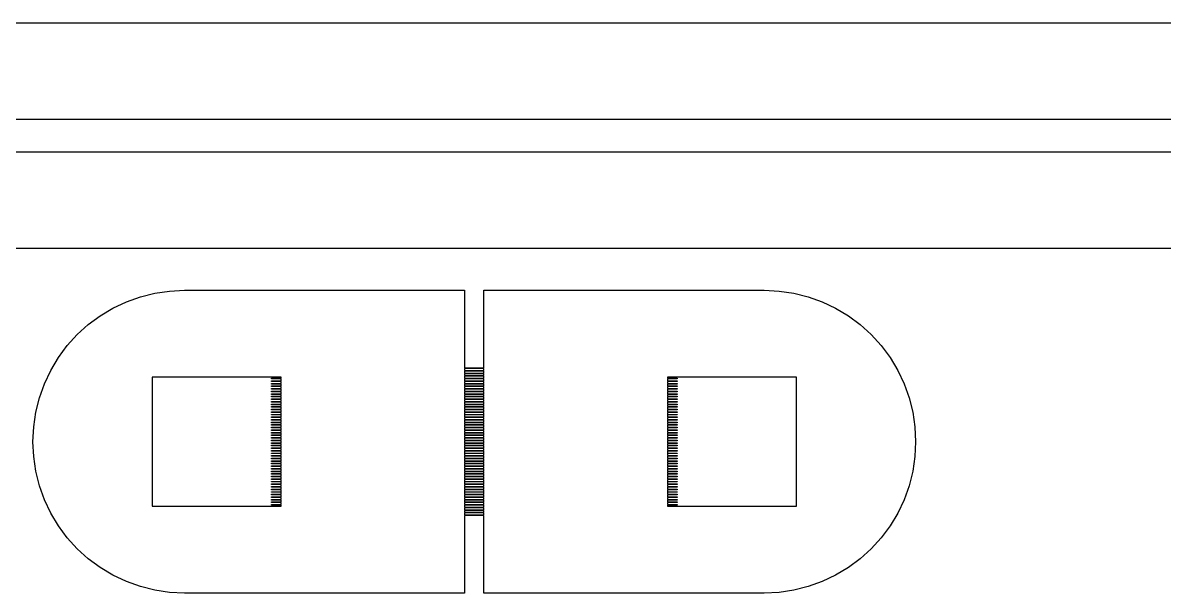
# Model space of a CAD drawing. Extents: x -16 to 132, y -40 to 113.
# Drawn here: x 57.26 to 75.37, y 66.62 to 75.67 of the extents above; entities that cross this region are included whole.
import ezdxf

# ---------------------------------------------------------------- set-up
doc = ezdxf.new("R2010")
doc.units = 0

msp = doc.modelspace()

# ---------------------------------------------------------------- linework, layer by layer
for p, q in [((-2.0452, 75.6724), (112.486, 75.6724)), ((110.952, 74.1385), (-0.51129, 74.1385)), ((0, 73.6272), (110.441, 73.6272)), ((108.907, 72.0933), (1.53389, 72.0933)), ((59.1245, 71.3251), (59.3533, 71.3824)), ((59.3533, 71.3824), (59.5865, 71.417)), ((59.5865, 71.417), (59.8221, 71.4286)), ((59.8221, 71.4286), (64.2704, 71.4286)), ((64.2704, 71.4286), (64.2704, 70.1964)), ((64.5772, 70.1964), (64.5772, 71.4286)), ((64.5772, 71.4286), (69.0255, 71.4286)), ((69.0255, 71.4286), (69.261, 71.417)), ((69.261, 71.417), (69.4943, 71.3824)), ((69.4943, 71.3824), (69.7231, 71.3251)), ((58.6893, 71.1448), (58.9025, 71.2457)), ((58.9025, 71.2457), (59.1245, 71.3251)), ((69.7231, 71.3251), (69.9451, 71.2457)), ((69.9451, 71.2457), (70.1583, 71.1448)), ((58.2976, 70.8831), (58.487, 71.0236)), ((58.487, 71.0236), (58.6893, 71.1448)), ((70.1583, 71.1448), (70.3606, 71.0236)), ((70.3606, 71.0236), (70.55, 70.8831)), ((58.1228, 70.7247), (58.2976, 70.8831)), ((70.55, 70.8831), (70.7247, 70.7247)), ((57.9645, 70.55), (58.1228, 70.7247)), ((70.7247, 70.7247), (70.8831, 70.55)), ((57.824, 70.3606), (57.9645, 70.55)), ((70.8831, 70.55), (71.0236, 70.3606)), ((57.7027, 70.1583), (57.824, 70.3606)), ((71.0236, 70.3606), (71.1448, 70.1583)), ((57.6019, 69.9451), (57.7027, 70.1583)), ((64.2704, 70.1964), (64.5772, 70.1964)), ((64.5772, 70.1861), (64.2704, 70.1861)), ((64.2704, 70.1861), (64.2704, 70.1555)), ((64.2704, 70.1555), (64.5772, 70.1555)), ((64.5772, 70.1452), (64.2704, 70.1452)), ((64.2704, 70.1452), (64.2704, 70.1145)), ((64.2704, 70.1145), (64.5772, 70.1145)), ((64.5772, 70.1043), (64.2704, 70.1043)), ((64.2704, 70.1043), (64.2704, 70.0737)), ((64.5772, 70.1555), (64.5772, 70.1861)), ((64.5772, 70.1145), (64.5772, 70.1452)), ((64.5772, 70.0737), (64.5772, 70.1043)), ((71.1448, 70.1583), (71.2457, 69.9451)), ((57.5225, 69.7231), (57.6019, 69.9451)), ((61.356, 70.0481), (59.3108, 70.0481)), ((59.3108, 70.0481), (59.3108, 68.0029)), ((61.2026, 70.0225), (61.2026, 70.0327)), ((61.2026, 70.0327), (61.356, 70.0327)), ((61.356, 70.0225), (61.2026, 70.0225)), ((61.2026, 69.9816), (61.2026, 69.9918)), ((61.2026, 69.9918), (61.356, 69.9918)), ((61.356, 69.9816), (61.2026, 69.9816)), ((61.2026, 69.9407), (61.2026, 69.9509)), ((61.2026, 69.9509), (61.356, 69.9509)), ((61.356, 69.9407), (61.2026, 69.9407)), ((61.356, 70.0327), (61.356, 70.0481)), ((61.356, 69.9918), (61.356, 70.0225)), ((61.356, 69.9509), (61.356, 69.9816)), ((61.356, 69.91), (61.356, 69.9407)), ((64.2704, 70.0737), (64.5772, 70.0737)), ((64.5772, 70.0634), (64.2704, 70.0634)), ((64.2704, 70.0634), (64.2704, 70.0327)), ((64.2704, 70.0327), (64.5772, 70.0327)), ((64.5772, 70.0225), (64.2704, 70.0225)), ((64.2704, 70.0225), (64.2704, 69.9918)), ((64.2704, 69.9918), (64.5772, 69.9918)), ((64.5772, 69.9816), (64.2704, 69.9816)), ((64.2704, 69.9816), (64.2704, 69.9509)), ((64.2704, 69.9509), (64.5772, 69.9509)), ((64.5772, 69.9407), (64.2704, 69.9407)), ((64.2704, 69.9407), (64.2704, 69.91)), ((64.5772, 70.0327), (64.5772, 70.0634)), ((64.5772, 69.9918), (64.5772, 70.0225)), ((64.5772, 69.9509), (64.5772, 69.9816)), ((64.5772, 69.91), (64.5772, 69.9407)), ((69.5368, 70.0481), (67.4916, 70.0481)), ((67.4916, 70.0481), (67.4916, 70.0327)), ((67.4916, 70.0327), (67.645, 70.0327)), ((67.645, 70.0225), (67.4916, 70.0225)), ((67.4916, 70.0225), (67.4916, 69.9918)), ((67.4916, 69.9918), (67.645, 69.9918)), ((67.645, 69.9816), (67.4916, 69.9816)), ((67.4916, 69.9816), (67.4916, 69.9509)), ((67.4916, 69.9509), (67.645, 69.9509)), ((67.645, 69.9407), (67.4916, 69.9407)), ((67.4916, 69.9407), (67.4916, 69.91)), ((67.645, 70.0327), (67.645, 70.0225)), ((67.645, 69.9918), (67.645, 69.9816)), ((67.645, 69.9509), (67.645, 69.9407)), ((69.5368, 68.0029), (69.5368, 70.0481)), ((71.2457, 69.9451), (71.3251, 69.7231)), ((61.2026, 69.8998), (61.2026, 69.91)), ((61.2026, 69.91), (61.356, 69.91)), ((61.356, 69.8998), (61.2026, 69.8998)), ((61.2026, 69.8589), (61.2026, 69.8691)), ((61.2026, 69.8691), (61.356, 69.8691)), ((61.356, 69.8589), (61.2026, 69.8589)), ((61.2026, 69.818), (61.2026, 69.8282)), ((61.2026, 69.8282), (61.356, 69.8282)), ((61.356, 69.818), (61.2026, 69.818)), ((61.2026, 69.7771), (61.2026, 69.7873)), ((61.2026, 69.7873), (61.356, 69.7873)), ((61.356, 69.7771), (61.2026, 69.7771)), ((61.2026, 69.7362), (61.2026, 69.7464)), ((61.2026, 69.7464), (61.356, 69.7464)), ((61.356, 69.8691), (61.356, 69.8998)), ((61.356, 69.8282), (61.356, 69.8589)), ((61.356, 69.7873), (61.356, 69.818)), ((61.356, 69.7464), (61.356, 69.7771)), ((64.2704, 69.91), (64.5772, 69.91)), ((64.5772, 69.8998), (64.2704, 69.8998)), ((64.2704, 69.8998), (64.2704, 69.8691)), ((64.2704, 69.8691), (64.5772, 69.8691)), ((64.5772, 69.8589), (64.2704, 69.8589)), ((64.2704, 69.8589), (64.2704, 69.8282)), ((64.2704, 69.8282), (64.5772, 69.8282)), ((64.5772, 69.818), (64.2704, 69.818)), ((64.2704, 69.818), (64.2704, 69.7873)), ((64.2704, 69.7873), (64.5772, 69.7873)), ((64.5772, 69.7771), (64.2704, 69.7771)), ((64.2704, 69.7771), (64.2704, 69.7464)), ((64.2704, 69.7464), (64.5772, 69.7464)), ((64.5772, 69.8691), (64.5772, 69.8998)), ((64.5772, 69.8282), (64.5772, 69.8589)), ((64.5772, 69.7873), (64.5772, 69.818)), ((64.5772, 69.7464), (64.5772, 69.7771)), ((67.4916, 69.91), (67.645, 69.91)), ((67.645, 69.8998), (67.4916, 69.8998)), ((67.4916, 69.8998), (67.4916, 69.8691)), ((67.4916, 69.8691), (67.645, 69.8691)), ((67.645, 69.8589), (67.4916, 69.8589)), ((67.4916, 69.8589), (67.4916, 69.8282)), ((67.4916, 69.8282), (67.645, 69.8282)), ((67.645, 69.818), (67.4916, 69.818)), ((67.4916, 69.818), (67.4916, 69.7873)), ((67.4916, 69.7873), (67.645, 69.7873)), ((67.645, 69.7771), (67.4916, 69.7771)), ((67.4916, 69.7771), (67.4916, 69.7464)), ((67.4916, 69.7464), (67.645, 69.7464)), ((67.645, 69.91), (67.645, 69.8998)), ((67.645, 69.8691), (67.645, 69.8589)), ((67.645, 69.8282), (67.645, 69.818)), ((67.645, 69.7873), (67.645, 69.7771)), ((67.645, 69.7464), (67.645, 69.7362)), ((57.4652, 69.4943), (57.5225, 69.7231)), ((61.356, 69.7362), (61.2026, 69.7362)), ((61.2026, 69.6953), (61.2026, 69.7055)), ((61.2026, 69.7055), (61.356, 69.7055)), ((61.356, 69.6953), (61.2026, 69.6953)), ((61.2026, 69.6544), (61.2026, 69.6646)), ((61.2026, 69.6646), (61.356, 69.6646)), ((61.356, 69.6544), (61.2026, 69.6544)), ((61.2026, 69.6135), (61.2026, 69.6237)), ((61.2026, 69.6237), (61.356, 69.6237)), ((61.356, 69.6135), (61.2026, 69.6135)), ((61.2026, 69.5726), (61.2026, 69.5828)), ((61.2026, 69.5828), (61.356, 69.5828)), ((61.356, 69.5726), (61.2026, 69.5726)), ((61.356, 69.7055), (61.356, 69.7362)), ((61.356, 69.6646), (61.356, 69.6953)), ((61.356, 69.6237), (61.356, 69.6544)), ((61.356, 69.5828), (61.356, 69.6135)), ((61.356, 69.5419), (61.356, 69.5726)), ((64.5772, 69.7362), (64.2704, 69.7362)), ((64.2704, 69.7362), (64.2704, 69.7055)), ((64.2704, 69.7055), (64.5772, 69.7055)), ((64.5772, 69.6953), (64.2704, 69.6953)), ((64.2704, 69.6953), (64.2704, 69.6646)), ((64.2704, 69.6646), (64.5772, 69.6646)), ((64.5772, 69.6544), (64.2704, 69.6544)), ((64.2704, 69.6544), (64.2704, 69.6237)), ((64.2704, 69.6237), (64.5772, 69.6237)), ((64.5772, 69.6135), (64.2704, 69.6135)), ((64.2704, 69.6135), (64.2704, 69.5828)), ((64.2704, 69.5828), (64.5772, 69.5828)), ((64.5772, 69.5726), (64.2704, 69.5726)), ((64.2704, 69.5726), (64.2704, 69.5419)), ((64.5772, 69.7055), (64.5772, 69.7362)), ((64.5772, 69.6646), (64.5772, 69.6953)), ((64.5772, 69.6237), (64.5772, 69.6544)), ((64.5772, 69.5828), (64.5772, 69.6135)), ((64.5772, 69.5419), (64.5772, 69.5726)), ((67.645, 69.7362), (67.4916, 69.7362)), ((67.4916, 69.7362), (67.4916, 69.7055)), ((67.4916, 69.7055), (67.645, 69.7055)), ((67.645, 69.6953), (67.4916, 69.6953)), ((67.4916, 69.6953), (67.4916, 69.6646)), ((67.4916, 69.6646), (67.645, 69.6646)), ((67.645, 69.6544), (67.4916, 69.6544)), ((67.4916, 69.6544), (67.4916, 69.6237)), ((67.4916, 69.6237), (67.645, 69.6237)), ((67.645, 69.6135), (67.4916, 69.6135)), ((67.4916, 69.6135), (67.4916, 69.5828)), ((67.4916, 69.5828), (67.645, 69.5828)), ((67.645, 69.5726), (67.4916, 69.5726)), ((67.4916, 69.5726), (67.4916, 69.5419)), ((67.645, 69.7055), (67.645, 69.6953)), ((67.645, 69.6646), (67.645, 69.6544)), ((67.645, 69.6237), (67.645, 69.6135)), ((67.645, 69.5828), (67.645, 69.5726)), ((71.3251, 69.7231), (71.3824, 69.4943)), ((57.4306, 69.261), (57.4652, 69.4943)), ((61.2026, 69.5317), (61.2026, 69.5419)), ((61.2026, 69.5419), (61.356, 69.5419)), ((61.356, 69.5317), (61.2026, 69.5317)), ((61.2026, 69.4908), (61.2026, 69.501)), ((61.2026, 69.501), (61.356, 69.501)), ((61.356, 69.4908), (61.2026, 69.4908)), ((61.2026, 69.4499), (61.2026, 69.4601)), ((61.2026, 69.4601), (61.356, 69.4601)), ((61.356, 69.4499), (61.2026, 69.4499)), ((61.2026, 69.409), (61.2026, 69.4192)), ((61.2026, 69.4192), (61.356, 69.4192)), ((61.356, 69.409), (61.2026, 69.409)), ((61.356, 69.501), (61.356, 69.5317)), ((61.356, 69.4601), (61.356, 69.4908)), ((61.356, 69.4192), (61.356, 69.4499)), ((61.356, 69.3783), (61.356, 69.409)), ((64.2704, 69.5419), (64.5772, 69.5419)), ((64.5772, 69.5317), (64.2704, 69.5317)), ((64.2704, 69.5317), (64.2704, 69.501)), ((64.2704, 69.501), (64.5772, 69.501)), ((64.5772, 69.4908), (64.2704, 69.4908)), ((64.2704, 69.4908), (64.2704, 69.4601)), ((64.2704, 69.4601), (64.5772, 69.4601)), ((64.5772, 69.4499), (64.2704, 69.4499)), ((64.2704, 69.4499), (64.2704, 69.4192)), ((64.2704, 69.4192), (64.5772, 69.4192)), ((64.5772, 69.409), (64.2704, 69.409)), ((64.2704, 69.409), (64.2704, 69.3783)), ((64.5772, 69.501), (64.5772, 69.5317)), ((64.5772, 69.4601), (64.5772, 69.4908)), ((64.5772, 69.4192), (64.5772, 69.4499)), ((64.5772, 69.3783), (64.5772, 69.409)), ((67.4916, 69.5419), (67.645, 69.5419)), ((67.645, 69.5317), (67.4916, 69.5317)), ((67.4916, 69.5317), (67.4916, 69.501)), ((67.4916, 69.501), (67.645, 69.501)), ((67.645, 69.4908), (67.4916, 69.4908)), ((67.4916, 69.4908), (67.4916, 69.4601)), ((67.4916, 69.4601), (67.645, 69.4601)), ((67.645, 69.4499), (67.4916, 69.4499)), ((67.4916, 69.4499), (67.4916, 69.4192)), ((67.4916, 69.4192), (67.645, 69.4192)), ((67.645, 69.409), (67.4916, 69.409)), ((67.4916, 69.409), (67.4916, 69.3783)), ((67.645, 69.5419), (67.645, 69.5317)), ((67.645, 69.501), (67.645, 69.4908)), ((67.645, 69.4601), (67.645, 69.4499)), ((67.645, 69.4192), (67.645, 69.409)), ((71.3824, 69.4943), (71.417, 69.261)), ((57.419, 69.0255), (57.4306, 69.261)), ((61.2026, 69.3681), (61.2026, 69.3783)), ((61.2026, 69.3783), (61.356, 69.3783)), ((61.356, 69.3681), (61.2026, 69.3681)), ((61.2026, 69.3272), (61.2026, 69.3374)), ((61.2026, 69.3374), (61.356, 69.3374)), ((61.356, 69.3272), (61.2026, 69.3272)), ((61.2026, 69.2862), (61.2026, 69.2965)), ((61.2026, 69.2965), (61.356, 69.2965)), ((61.356, 69.2862), (61.2026, 69.2862)), ((61.2026, 69.2453), (61.2026, 69.2556)), ((61.2026, 69.2556), (61.356, 69.2556)), ((61.356, 69.2453), (61.2026, 69.2453)), ((61.2026, 69.2044), (61.2026, 69.2147)), ((61.2026, 69.2147), (61.356, 69.2147)), ((61.356, 69.2044), (61.2026, 69.2044)), ((61.356, 69.3374), (61.356, 69.3681)), ((61.356, 69.2965), (61.356, 69.3272)), ((61.356, 69.2556), (61.356, 69.2862)), ((61.356, 69.2147), (61.356, 69.2453)), ((61.356, 69.1738), (61.356, 69.2044)), ((64.2704, 69.3783), (64.5772, 69.3783)), ((64.5772, 69.3681), (64.2704, 69.3681)), ((64.2704, 69.3681), (64.2704, 69.3374)), ((64.2704, 69.3374), (64.5772, 69.3374)), ((64.5772, 69.3272), (64.2704, 69.3272)), ((64.2704, 69.3272), (64.2704, 69.2965)), ((64.2704, 69.2965), (64.5772, 69.2965)), ((64.5772, 69.2862), (64.2704, 69.2862)), ((64.2704, 69.2862), (64.2704, 69.2556)), ((64.2704, 69.2556), (64.5772, 69.2556)), ((64.5772, 69.2453), (64.2704, 69.2453)), ((64.2704, 69.2453), (64.2704, 69.2147)), ((64.2704, 69.2147), (64.5772, 69.2147)), ((64.5772, 69.2044), (64.2704, 69.2044)), ((64.2704, 69.2044), (64.2704, 69.1738)), ((64.5772, 69.3374), (64.5772, 69.3681)), ((64.5772, 69.2965), (64.5772, 69.3272)), ((64.5772, 69.2556), (64.5772, 69.2862)), ((64.5772, 69.2147), (64.5772, 69.2453)), ((64.5772, 69.1738), (64.5772, 69.2044)), ((67.4916, 69.3783), (67.645, 69.3783)), ((67.645, 69.3681), (67.4916, 69.3681)), ((67.4916, 69.3681), (67.4916, 69.3374)), ((67.4916, 69.3374), (67.645, 69.3374)), ((67.645, 69.3272), (67.4916, 69.3272)), ((67.4916, 69.3272), (67.4916, 69.2965)), ((67.4916, 69.2965), (67.645, 69.2965)), ((67.645, 69.2862), (67.4916, 69.2862)), ((67.4916, 69.2862), (67.4916, 69.2556)), ((67.4916, 69.2556), (67.645, 69.2556)), ((67.645, 69.2453), (67.4916, 69.2453)), ((67.4916, 69.2453), (67.4916, 69.2147)), ((67.4916, 69.2147), (67.645, 69.2147)), ((67.645, 69.2044), (67.4916, 69.2044)), ((67.4916, 69.2044), (67.4916, 69.1738)), ((67.645, 69.3783), (67.645, 69.3681)), ((67.645, 69.3374), (67.645, 69.3272)), ((67.645, 69.2965), (67.645, 69.2862)), ((67.645, 69.2556), (67.645, 69.2453)), ((67.645, 69.2147), (67.645, 69.2044)), ((71.417, 69.261), (71.4286, 69.0255)), ((57.4306, 68.79), (57.419, 69.0255)), ((61.2026, 69.1635), (61.2026, 69.1738)), ((61.2026, 69.1738), (61.356, 69.1738)), ((61.356, 69.1635), (61.2026, 69.1635)), ((61.2026, 69.1226), (61.2026, 69.1329)), ((61.2026, 69.1329), (61.356, 69.1329)), ((61.356, 69.1226), (61.2026, 69.1226)), ((61.2026, 69.0817), (61.2026, 69.0919)), ((61.2026, 69.0919), (61.356, 69.0919)), ((61.356, 69.0817), (61.2026, 69.0817)), ((61.2026, 69.0408), (61.2026, 69.0511)), ((61.2026, 69.0511), (61.356, 69.0511)), ((61.356, 69.0408), (61.2026, 69.0408)), ((61.356, 69.1329), (61.356, 69.1635)), ((61.356, 69.0919), (61.356, 69.1226)), ((61.356, 69.0511), (61.356, 69.0817)), ((61.356, 69.0101), (61.356, 69.0408)), ((64.2704, 69.1738), (64.5772, 69.1738)), ((64.5772, 69.1635), (64.2704, 69.1635)), ((64.2704, 69.1635), (64.2704, 69.1329)), ((64.2704, 69.1329), (64.5772, 69.1329)), ((64.5772, 69.1226), (64.2704, 69.1226)), ((64.2704, 69.1226), (64.2704, 69.0919)), ((64.2704, 69.0919), (64.5772, 69.0919)), ((64.5772, 69.0817), (64.2704, 69.0817)), ((64.2704, 69.0817), (64.2704, 69.0511)), ((64.2704, 69.0511), (64.5772, 69.0511)), ((64.5772, 69.0408), (64.2704, 69.0408)), ((64.2704, 69.0408), (64.2704, 69.0101)), ((64.5772, 69.1329), (64.5772, 69.1635)), ((64.5772, 69.0919), (64.5772, 69.1226)), ((64.5772, 69.0511), (64.5772, 69.0817)), ((64.5772, 69.0101), (64.5772, 69.0408)), ((67.4916, 69.1738), (67.645, 69.1738)), ((67.645, 69.1635), (67.4916, 69.1635)), ((67.4916, 69.1635), (67.4916, 69.1329)), ((67.4916, 69.1329), (67.645, 69.1329)), ((67.645, 69.1226), (67.4916, 69.1226)), ((67.4916, 69.1226), (67.4916, 69.0919)), ((67.4916, 69.0919), (67.645, 69.0919)), ((67.645, 69.0817), (67.4916, 69.0817)), ((67.4916, 69.0817), (67.4916, 69.0511)), ((67.4916, 69.0511), (67.645, 69.0511)), ((67.645, 69.0408), (67.4916, 69.0408)), ((67.4916, 69.0408), (67.4916, 69.0101)), ((67.645, 69.1738), (67.645, 69.1635)), ((67.645, 69.1329), (67.645, 69.1226)), ((67.645, 69.0919), (67.645, 69.0817)), ((67.645, 69.0511), (67.645, 69.0408)), ((71.4286, 69.0255), (71.417, 68.79)), ((61.2026, 68.9999), (61.2026, 69.0101)), ((61.2026, 69.0101), (61.356, 69.0101)), ((61.356, 68.9999), (61.2026, 68.9999)), ((61.2026, 68.959), (61.2026, 68.9693)), ((61.2026, 68.9693), (61.356, 68.9693)), ((61.356, 68.959), (61.2026, 68.959)), ((61.2026, 68.9181), (61.2026, 68.9284)), ((61.2026, 68.9284), (61.356, 68.9284)), ((61.356, 68.9181), (61.2026, 68.9181)), ((61.2026, 68.8772), (61.2026, 68.8875)), ((61.2026, 68.8875), (61.356, 68.8875)), ((61.356, 68.8772), (61.2026, 68.8772)), ((61.2026, 68.8363), (61.2026, 68.8465)), ((61.2026, 68.8465), (61.356, 68.8465)), ((61.356, 68.8363), (61.2026, 68.8363)), ((61.356, 68.9693), (61.356, 68.9999)), ((61.356, 68.9284), (61.356, 68.959)), ((61.356, 68.8875), (61.356, 68.9181)), ((61.356, 68.8465), (61.356, 68.8772)), ((61.356, 68.8056), (61.356, 68.8363)), ((64.2704, 69.0101), (64.5772, 69.0101)), ((64.5772, 68.9999), (64.2704, 68.9999)), ((64.2704, 68.9999), (64.2704, 68.9693)), ((64.2704, 68.9693), (64.5772, 68.9693)), ((64.5772, 68.959), (64.2704, 68.959)), ((64.2704, 68.959), (64.2704, 68.9284)), ((64.2704, 68.9284), (64.5772, 68.9284)), ((64.5772, 68.9181), (64.2704, 68.9181)), ((64.2704, 68.9181), (64.2704, 68.8875)), ((64.2704, 68.8875), (64.5772, 68.8875)), ((64.5772, 68.8772), (64.2704, 68.8772)), ((64.2704, 68.8772), (64.2704, 68.8465)), ((64.2704, 68.8465), (64.5772, 68.8465)), ((64.5772, 68.8363), (64.2704, 68.8363)), ((64.2704, 68.8363), (64.2704, 68.8056)), ((64.5772, 68.9693), (64.5772, 68.9999)), ((64.5772, 68.9284), (64.5772, 68.959)), ((64.5772, 68.8875), (64.5772, 68.9181)), ((64.5772, 68.8465), (64.5772, 68.8772)), ((64.5772, 68.8056), (64.5772, 68.8363)), ((67.4916, 69.0101), (67.645, 69.0101)), ((67.645, 68.9999), (67.4916, 68.9999)), ((67.4916, 68.9999), (67.4916, 68.9693)), ((67.4916, 68.9693), (67.645, 68.9693)), ((67.645, 68.959), (67.4916, 68.959)), ((67.4916, 68.959), (67.4916, 68.9284)), ((67.4916, 68.9284), (67.645, 68.9284)), ((67.645, 68.9181), (67.4916, 68.9181)), ((67.4916, 68.9181), (67.4916, 68.8875)), ((67.4916, 68.8875), (67.645, 68.8875)), ((67.645, 68.8772), (67.4916, 68.8772)), ((67.4916, 68.8772), (67.4916, 68.8465)), ((67.4916, 68.8465), (67.645, 68.8465)), ((67.645, 68.8363), (67.4916, 68.8363)), ((67.4916, 68.8363), (67.4916, 68.8056)), ((67.645, 69.0101), (67.645, 68.9999)), ((67.645, 68.9693), (67.645, 68.959)), ((67.645, 68.9284), (67.645, 68.9181)), ((67.645, 68.8875), (67.645, 68.8772)), ((67.645, 68.8465), (67.645, 68.8363)), ((57.4652, 68.5567), (57.4306, 68.79)), ((61.2026, 68.7954), (61.2026, 68.8056)), ((61.2026, 68.8056), (61.356, 68.8056)), ((61.356, 68.7954), (61.2026, 68.7954)), ((61.2026, 68.7545), (61.2026, 68.7647)), ((61.2026, 68.7647), (61.356, 68.7647)), ((61.356, 68.7545), (61.2026, 68.7545)), ((61.2026, 68.7136), (61.2026, 68.7238)), ((61.2026, 68.7238), (61.356, 68.7238)), ((61.356, 68.7136), (61.2026, 68.7136)), ((61.2026, 68.6727), (61.2026, 68.6829)), ((61.2026, 68.6829), (61.356, 68.6829)), ((61.356, 68.6727), (61.2026, 68.6727)), ((61.356, 68.7647), (61.356, 68.7954)), ((61.356, 68.7238), (61.356, 68.7545)), ((61.356, 68.6829), (61.356, 68.7136)), ((61.356, 68.642), (61.356, 68.6727)), ((64.2704, 68.8056), (64.5772, 68.8056)), ((64.5772, 68.7954), (64.2704, 68.7954)), ((64.2704, 68.7954), (64.2704, 68.7647)), ((64.2704, 68.7647), (64.5772, 68.7647)), ((64.5772, 68.7545), (64.2704, 68.7545)), ((64.2704, 68.7545), (64.2704, 68.7238)), ((64.2704, 68.7238), (64.5772, 68.7238)), ((64.5772, 68.7136), (64.2704, 68.7136)), ((64.2704, 68.7136), (64.2704, 68.6829)), ((64.2704, 68.6829), (64.5772, 68.6829)), ((64.5772, 68.6727), (64.2704, 68.6727)), ((64.2704, 68.6727), (64.2704, 68.642)), ((64.5772, 68.7647), (64.5772, 68.7954)), ((64.5772, 68.7238), (64.5772, 68.7545)), ((64.5772, 68.6829), (64.5772, 68.7136)), ((64.5772, 68.642), (64.5772, 68.6727)), ((67.4916, 68.8056), (67.645, 68.8056)), ((67.645, 68.7954), (67.4916, 68.7954)), ((67.4916, 68.7954), (67.4916, 68.7647)), ((67.4916, 68.7647), (67.645, 68.7647)), ((67.645, 68.7545), (67.4916, 68.7545)), ((67.4916, 68.7545), (67.4916, 68.7238)), ((67.4916, 68.7238), (67.645, 68.7238)), ((67.645, 68.7136), (67.4916, 68.7136)), ((67.4916, 68.7136), (67.4916, 68.6829)), ((67.4916, 68.6829), (67.645, 68.6829)), ((67.645, 68.6727), (67.4916, 68.6727)), ((67.4916, 68.6727), (67.4916, 68.642)), ((67.645, 68.8056), (67.645, 68.7954)), ((67.645, 68.7647), (67.645, 68.7545)), ((67.645, 68.7238), (67.645, 68.7136)), ((67.645, 68.6829), (67.645, 68.6727)), ((71.417, 68.79), (71.3824, 68.5567)), ((57.5225, 68.3279), (57.4652, 68.5567)), ((61.2026, 68.6318), (61.2026, 68.642)), ((61.2026, 68.642), (61.356, 68.642)), ((61.356, 68.6318), (61.2026, 68.6318)), ((61.2026, 68.5909), (61.2026, 68.6011)), ((61.2026, 68.6011), (61.356, 68.6011)), ((61.356, 68.5909), (61.2026, 68.5909)), ((61.2026, 68.55), (61.2026, 68.5602)), ((61.2026, 68.5602), (61.356, 68.5602)), ((61.356, 68.55), (61.2026, 68.55)), ((61.2026, 68.5091), (61.2026, 68.5193)), ((61.2026, 68.5193), (61.356, 68.5193)), ((61.356, 68.5091), (61.2026, 68.5091)), ((61.2026, 68.4682), (61.2026, 68.4784)), ((61.2026, 68.4784), (61.356, 68.4784)), ((61.356, 68.6011), (61.356, 68.6318)), ((61.356, 68.5602), (61.356, 68.5909)), ((61.356, 68.5193), (61.356, 68.55)), ((61.356, 68.4784), (61.356, 68.5091)), ((64.2704, 68.642), (64.5772, 68.642)), ((64.5772, 68.6318), (64.2704, 68.6318)), ((64.2704, 68.6318), (64.2704, 68.6011)), ((64.2704, 68.6011), (64.5772, 68.6011)), ((64.5772, 68.5909), (64.2704, 68.5909)), ((64.2704, 68.5909), (64.2704, 68.5602)), ((64.2704, 68.5602), (64.5772, 68.5602)), ((64.5772, 68.55), (64.2704, 68.55)), ((64.2704, 68.55), (64.2704, 68.5193)), ((64.2704, 68.5193), (64.5772, 68.5193)), ((64.5772, 68.5091), (64.2704, 68.5091)), ((64.2704, 68.5091), (64.2704, 68.4784)), ((64.2704, 68.4784), (64.5772, 68.4784)), ((64.5772, 68.6011), (64.5772, 68.6318)), ((64.5772, 68.5602), (64.5772, 68.5909)), ((64.5772, 68.5193), (64.5772, 68.55)), ((64.5772, 68.4784), (64.5772, 68.5091)), ((67.4916, 68.642), (67.645, 68.642)), ((67.645, 68.6318), (67.4916, 68.6318)), ((67.4916, 68.6318), (67.4916, 68.6011)), ((67.4916, 68.6011), (67.645, 68.6011)), ((67.645, 68.5909), (67.4916, 68.5909)), ((67.4916, 68.5909), (67.4916, 68.5602)), ((67.4916, 68.5602), (67.645, 68.5602)), ((67.645, 68.55), (67.4916, 68.55)), ((67.4916, 68.55), (67.4916, 68.5193)), ((67.4916, 68.5193), (67.645, 68.5193)), ((67.645, 68.5091), (67.4916, 68.5091)), ((67.4916, 68.5091), (67.4916, 68.4784)), ((67.4916, 68.4784), (67.645, 68.4784)), ((67.645, 68.642), (67.645, 68.6318)), ((67.645, 68.6011), (67.645, 68.5909)), ((67.645, 68.5602), (67.645, 68.55)), ((67.645, 68.5193), (67.645, 68.5091)), ((67.645, 68.4784), (67.645, 68.4682)), ((71.3824, 68.5567), (71.3251, 68.3279)), ((57.6019, 68.1059), (57.5225, 68.3279)), ((61.356, 68.4682), (61.2026, 68.4682)), ((61.2026, 68.4273), (61.2026, 68.4375)), ((61.2026, 68.4375), (61.356, 68.4375)), ((61.356, 68.4273), (61.2026, 68.4273)), ((61.2026, 68.3864), (61.2026, 68.3966)), ((61.2026, 68.3966), (61.356, 68.3966)), ((61.356, 68.3864), (61.2026, 68.3864)), ((61.2026, 68.3455), (61.2026, 68.3557)), ((61.2026, 68.3557), (61.356, 68.3557)), ((61.356, 68.3455), (61.2026, 68.3455)), ((61.2026, 68.3046), (61.2026, 68.3148)), ((61.2026, 68.3148), (61.356, 68.3148)), ((61.356, 68.3046), (61.2026, 68.3046)), ((61.356, 68.4375), (61.356, 68.4682)), ((61.356, 68.3966), (61.356, 68.4273)), ((61.356, 68.3557), (61.356, 68.3864)), ((61.356, 68.3148), (61.356, 68.3455)), ((61.356, 68.2739), (61.356, 68.3046)), ((64.5772, 68.4682), (64.2704, 68.4682)), ((64.2704, 68.4682), (64.2704, 68.4375)), ((64.2704, 68.4375), (64.5772, 68.4375)), ((64.5772, 68.4273), (64.2704, 68.4273)), ((64.2704, 68.4273), (64.2704, 68.3966)), ((64.2704, 68.3966), (64.5772, 68.3966)), ((64.5772, 68.3864), (64.2704, 68.3864)), ((64.2704, 68.3864), (64.2704, 68.3557)), ((64.2704, 68.3557), (64.5772, 68.3557)), ((64.5772, 68.3455), (64.2704, 68.3455)), ((64.2704, 68.3455), (64.2704, 68.3148)), ((64.2704, 68.3148), (64.5772, 68.3148)), ((64.5772, 68.3046), (64.2704, 68.3046)), ((64.2704, 68.3046), (64.2704, 68.2739)), ((64.5772, 68.4375), (64.5772, 68.4682)), ((64.5772, 68.3966), (64.5772, 68.4273)), ((64.5772, 68.3557), (64.5772, 68.3864)), ((64.5772, 68.3148), (64.5772, 68.3455)), ((64.5772, 68.2739), (64.5772, 68.3046)), ((67.645, 68.4682), (67.4916, 68.4682)), ((67.4916, 68.4682), (67.4916, 68.4375)), ((67.4916, 68.4375), (67.645, 68.4375)), ((67.645, 68.4273), (67.4916, 68.4273)), ((67.4916, 68.4273), (67.4916, 68.3966)), ((67.4916, 68.3966), (67.645, 68.3966)), ((67.645, 68.3864), (67.4916, 68.3864)), ((67.4916, 68.3864), (67.4916, 68.3557)), ((67.4916, 68.3557), (67.645, 68.3557)), ((67.645, 68.3455), (67.4916, 68.3455)), ((67.4916, 68.3455), (67.4916, 68.3148)), ((67.4916, 68.3148), (67.645, 68.3148)), ((67.645, 68.3046), (67.4916, 68.3046)), ((67.4916, 68.3046), (67.4916, 68.2739)), ((67.645, 68.4375), (67.645, 68.4273)), ((67.645, 68.3966), (67.645, 68.3864)), ((67.645, 68.3557), (67.645, 68.3455)), ((67.645, 68.3148), (67.645, 68.3046)), ((71.3251, 68.3279), (71.2457, 68.1059)), ((61.2026, 68.2637), (61.2026, 68.2739)), ((61.2026, 68.2739), (61.356, 68.2739)), ((61.356, 68.2637), (61.2026, 68.2637)), ((61.2026, 68.2228), (61.2026, 68.233)), ((61.2026, 68.233), (61.356, 68.233)), ((61.356, 68.2228), (61.2026, 68.2228)), ((61.2026, 68.1819), (61.2026, 68.1921)), ((61.2026, 68.1921), (61.356, 68.1921)), ((61.356, 68.1819), (61.2026, 68.1819)), ((61.2026, 68.141), (61.2026, 68.1512)), ((61.2026, 68.1512), (61.356, 68.1512)), ((61.356, 68.141), (61.2026, 68.141)), ((61.356, 68.233), (61.356, 68.2637)), ((61.356, 68.1921), (61.356, 68.2228)), ((61.356, 68.1512), (61.356, 68.1819)), ((61.356, 68.1103), (61.356, 68.141)), ((64.2704, 68.2739), (64.5772, 68.2739)), ((64.5772, 68.2637), (64.2704, 68.2637)), ((64.2704, 68.2637), (64.2704, 68.233)), ((64.2704, 68.233), (64.5772, 68.233)), ((64.5772, 68.2228), (64.2704, 68.2228)), ((64.2704, 68.2228), (64.2704, 68.1921)), ((64.2704, 68.1921), (64.5772, 68.1921)), ((64.5772, 68.1819), (64.2704, 68.1819)), ((64.2704, 68.1819), (64.2704, 68.1512)), ((64.2704, 68.1512), (64.5772, 68.1512)), ((64.5772, 68.141), (64.2704, 68.141)), ((64.2704, 68.141), (64.2704, 68.1103)), ((64.5772, 68.233), (64.5772, 68.2637)), ((64.5772, 68.1921), (64.5772, 68.2228)), ((64.5772, 68.1512), (64.5772, 68.1819)), ((64.5772, 68.1103), (64.5772, 68.141)), ((67.4916, 68.2739), (67.645, 68.2739)), ((67.645, 68.2637), (67.4916, 68.2637)), ((67.4916, 68.2637), (67.4916, 68.233)), ((67.4916, 68.233), (67.645, 68.233)), ((67.645, 68.2228), (67.4916, 68.2228)), ((67.4916, 68.2228), (67.4916, 68.1921)), ((67.4916, 68.1921), (67.645, 68.1921)), ((67.645, 68.1819), (67.4916, 68.1819)), ((67.4916, 68.1819), (67.4916, 68.1512)), ((67.4916, 68.1512), (67.645, 68.1512)), ((67.645, 68.141), (67.4916, 68.141)), ((67.4916, 68.141), (67.4916, 68.1103)), ((67.645, 68.2739), (67.645, 68.2637)), ((67.645, 68.233), (67.645, 68.2228)), ((67.645, 68.1921), (67.645, 68.1819)), ((67.645, 68.1512), (67.645, 68.141)), ((57.7027, 67.8927), (57.6019, 68.1059)), ((59.3108, 68.0029), (61.356, 68.0029)), ((61.2026, 68.1), (61.2026, 68.1103)), ((61.2026, 68.1103), (61.356, 68.1103)), ((61.356, 68.1), (61.2026, 68.1)), ((61.2026, 68.0591), (61.2026, 68.0694)), ((61.2026, 68.0694), (61.356, 68.0694)), ((61.356, 68.0591), (61.2026, 68.0591)), ((61.2026, 68.0182), (61.2026, 68.0285)), ((61.2026, 68.0285), (61.356, 68.0285)), ((61.356, 68.0182), (61.2026, 68.0182)), ((61.356, 68.0694), (61.356, 68.1)), ((61.356, 68.0285), (61.356, 68.0591)), ((61.356, 68.0029), (61.356, 68.0182)), ((64.2704, 68.1103), (64.5772, 68.1103)), ((64.5772, 68.1), (64.2704, 68.1)), ((64.2704, 68.1), (64.2704, 68.0694)), ((64.2704, 68.0694), (64.5772, 68.0694)), ((64.5772, 68.0591), (64.2704, 68.0591)), ((64.2704, 68.0591), (64.2704, 68.0285)), ((64.2704, 68.0285), (64.5772, 68.0285)), ((64.5772, 68.0182), (64.2704, 68.0182)), ((64.2704, 68.0182), (64.2704, 67.9875)), ((64.2704, 67.9875), (64.5772, 67.9875)), ((64.5772, 67.9773), (64.2704, 67.9773)), ((64.2704, 67.9773), (64.2704, 67.9467)), ((64.2704, 67.9467), (64.5772, 67.9467)), ((64.5772, 67.9364), (64.2704, 67.9364)), ((64.2704, 67.9364), (64.2704, 67.9058)), ((64.5772, 68.0694), (64.5772, 68.1)), ((64.5772, 68.0285), (64.5772, 68.0591)), ((64.5772, 67.9875), (64.5772, 68.0182)), ((64.5772, 67.9467), (64.5772, 67.9773)), ((64.5772, 67.9058), (64.5772, 67.9364)), ((67.4916, 68.1103), (67.645, 68.1103)), ((67.645, 68.1), (67.4916, 68.1)), ((67.4916, 68.1), (67.4916, 68.0694)), ((67.4916, 68.0694), (67.645, 68.0694)), ((67.645, 68.0591), (67.4916, 68.0591)), ((67.4916, 68.0591), (67.4916, 68.0285)), ((67.4916, 68.0285), (67.645, 68.0285)), ((67.645, 68.0182), (67.4916, 68.0182)), ((67.4916, 68.0182), (67.4916, 68.0029)), ((67.4916, 68.0029), (69.5368, 68.0029)), ((67.645, 68.1103), (67.645, 68.1)), ((67.645, 68.0694), (67.645, 68.0591)), ((67.645, 68.0285), (67.645, 68.0182)), ((71.2457, 68.1059), (71.1448, 67.8927)), ((57.824, 67.6904), (57.7027, 67.8927)), ((64.2704, 67.9058), (64.5772, 67.9058)), ((64.5772, 67.8955), (64.2704, 67.8955)), ((64.2704, 67.8955), (64.2704, 67.8649)), ((64.2704, 67.8649), (64.5772, 67.8649)), ((64.5772, 67.8546), (64.2704, 67.8546)), ((64.2704, 67.8546), (64.2704, 66.6224)), ((64.5772, 67.8649), (64.5772, 67.8955)), ((64.5772, 66.6224), (64.5772, 67.8546)), ((71.1448, 67.8927), (71.0236, 67.6904)), ((57.9645, 67.501), (57.824, 67.6904)), ((71.0236, 67.6904), (70.8831, 67.501)), ((58.1228, 67.3262), (57.9645, 67.501)), ((70.8831, 67.501), (70.7247, 67.3262)), ((58.2976, 67.1679), (58.1228, 67.3262)), ((70.7247, 67.3262), (70.55, 67.1679)), ((58.487, 67.0274), (58.2976, 67.1679)), ((58.6893, 66.9061), (58.487, 67.0274)), ((70.3606, 67.0274), (70.1583, 66.9061)), ((70.55, 67.1679), (70.3606, 67.0274)), ((58.9025, 66.8053), (58.6893, 66.9061)), ((70.1583, 66.9061), (69.9451, 66.8053)), ((59.1245, 66.7259), (58.9025, 66.8053)), ((59.3533, 66.6686), (59.1245, 66.7259)), ((59.5865, 66.634), (59.3533, 66.6686)), ((69.4943, 66.6686), (69.261, 66.634)), ((69.7231, 66.7259), (69.4943, 66.6686)), ((69.9451, 66.8053), (69.7231, 66.7259)), ((59.8221, 66.6224), (59.5865, 66.634)), ((64.2704, 66.6224), (59.8221, 66.6224)), ((69.0255, 66.6224), (64.5772, 66.6224)), ((69.261, 66.634), (69.0255, 66.6224))]:
    msp.add_line(p, q)

doc.saveas('drawing.dxf')
